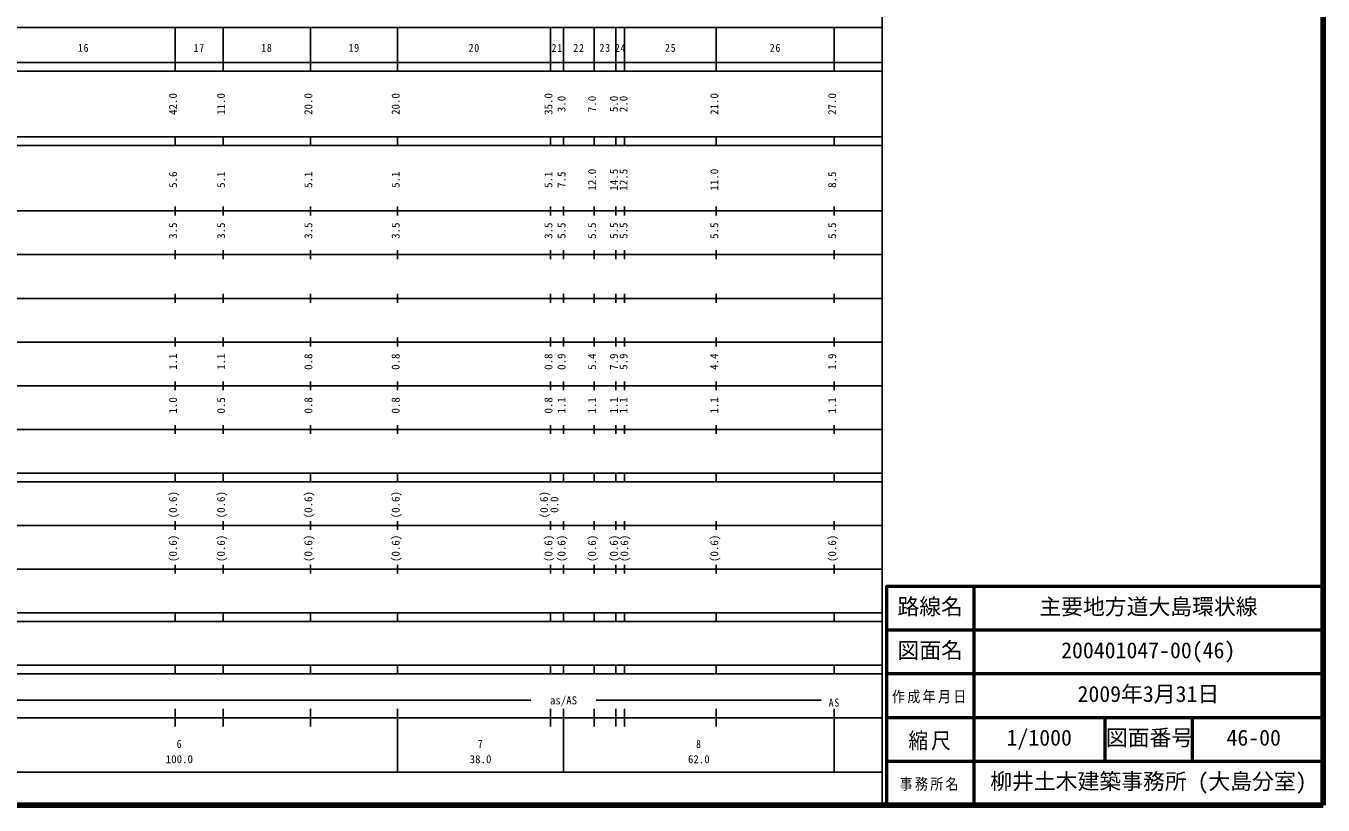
# Model space of a CAD drawing. Units: millimetres on the paper, enlarged 1000 times. Extents: x 40000 to 680000, y 20000 to 380000.
# Drawn here: x 382846 to 680000, y 20000 to 198357 of the extents above; entities that cross this region are included whole.
import ezdxf
from ezdxf.enums import TextEntityAlignment as Align

# ---------------------------------------------------------------- set-up
doc = ezdxf.new("R2010")
doc.units = ezdxf.units.MM
doc.header["$LTSCALE"] = 1000
for name, color, linetype, lineweight in [('M-TTL', 2, 'Continuous', 140), ('M-TTL-BAND', 7, 'Continuous', 25), ('M-TTL-FRAM', 2, 'Continuous', 50), ('M-TTL-LINE', 7, 'Continuous', 50)]:
    doc.layers.add(name, color=color, linetype=linetype, lineweight=lineweight)
doc.layers.add('M-TTL-TXT', color=7, linetype='Continuous')
doc.styles.add('ＭＳ ゴシック', font='')
doc.styles.get('ＭＳ ゴシック').set_extended_font_data('MS Gothic')

msp = doc.modelspace()

# ---------------------------------------------------------------- linework, layer by layer
at = {"layer": 'M-TTL'}
for p, q in [((680000, 20000), (680000, 380000)), ((40000, 20000), (680000, 20000))]:
    msp.add_line(p, q, dxfattribs=at)
at = {"layer": 'M-TTL-BAND'}
for p, q in [((579000, 20000), (579000, 370000)), ((68000, 198000), (579000, 198000)), ((417000, 188000), (417000, 198000)), ((428000, 188000), (428000, 198000)), ((448000, 188000), (448000, 198000)), ((468000, 188000), (468000, 198000)), ((503000, 188000), (503000, 198000)), ((506000, 188000), (506000, 198000)), ((513000, 188000), (513000, 198000)), ((518000, 188000), (518000, 198000)), ((520000, 188000), (520000, 198000)), ((541000, 188000), (541000, 198000)), ((568000, 188000), (568000, 198000)), ((40000, 190000), (579000, 190000)), ((40000, 188000), (579000, 188000)), ((40000, 173000), (579000, 173000)), ((417000, 171000), (417000, 173000)), ((428000, 171000), (428000, 173000)), ((448000, 171000), (448000, 173000)), ((468000, 171000), (468000, 173000)), ((503000, 171000), (503000, 173000)), ((506000, 171000), (506000, 173000)), ((513000, 171000), (513000, 173000)), ((518000, 171000), (518000, 173000)), ((520000, 171000), (520000, 173000)), ((541000, 171000), (541000, 173000)), ((568000, 171000), (568000, 173000)), ((40000, 171000), (579000, 171000)), ((40000, 156000), (579000, 156000)), ((417000, 155000), (417000, 157000)), ((428000, 155000), (428000, 157000)), ((448000, 155000), (448000, 157000)), ((468000, 155000), (468000, 157000)), ((503000, 155000), (503000, 157000)), ((506000, 155000), (506000, 157000)), ((513000, 155000), (513000, 157000)), ((518000, 155000), (518000, 157000)), ((520000, 155000), (520000, 157000)), ((541000, 155000), (541000, 157000)), ((568000, 155000), (568000, 157000)), ((46000, 146000), (579000, 146000)), ((417000, 145000), (417000, 147000)), ((428000, 145000), (428000, 147000)), ((448000, 145000), (448000, 147000)), ((468000, 145000), (468000, 147000)), ((503000, 145000), (503000, 147000)), ((506000, 145000), (506000, 147000)), ((513000, 145000), (513000, 147000)), ((518000, 145000), (518000, 147000)), ((520000, 145000), (520000, 147000)), ((541000, 145000), (541000, 147000)), ((568000, 145000), (568000, 147000)), ((417000, 135000), (417000, 137000)), ((428000, 135000), (428000, 137000)), ((448000, 135000), (448000, 137000)), ((468000, 135000), (468000, 137000)), ((503000, 135000), (503000, 137000)), ((506000, 135000), (506000, 137000)), ((513000, 135000), (513000, 137000)), ((518000, 135000), (518000, 137000)), ((520000, 135000), (520000, 137000)), ((541000, 135000), (541000, 137000)), ((568000, 135000), (568000, 137000)), ((52000, 136000), (579000, 136000)), ((46000, 126000), (579000, 126000)), ((417000, 125000), (417000, 127000)), ((428000, 125000), (428000, 127000)), ((448000, 125000), (448000, 127000)), ((468000, 125000), (468000, 127000)), ((503000, 125000), (503000, 127000)), ((506000, 125000), (506000, 127000)), ((513000, 125000), (513000, 127000)), ((518000, 125000), (518000, 127000)), ((520000, 125000), (520000, 127000)), ((541000, 125000), (541000, 127000)), ((568000, 125000), (568000, 127000)), ((52000, 116000), (579000, 116000)), ((417000, 115000), (417000, 117000)), ((428000, 115000), (428000, 117000)), ((448000, 115000), (448000, 117000)), ((468000, 115000), (468000, 117000)), ((503000, 115000), (503000, 117000)), ((506000, 115000), (506000, 117000)), ((513000, 115000), (513000, 117000)), ((518000, 115000), (518000, 117000)), ((520000, 115000), (520000, 117000)), ((541000, 115000), (541000, 117000)), ((568000, 115000), (568000, 117000)), ((417000, 105000), (417000, 107000)), ((428000, 105000), (428000, 107000)), ((448000, 105000), (448000, 107000)), ((468000, 105000), (468000, 107000)), ((503000, 105000), (503000, 107000)), ((506000, 105000), (506000, 107000)), ((513000, 105000), (513000, 107000)), ((518000, 105000), (518000, 107000)), ((520000, 105000), (520000, 107000)), ((541000, 105000), (541000, 107000)), ((568000, 105000), (568000, 107000)), ((46000, 106000), (579000, 106000)), ((40000, 96000), (579000, 96000)), ((417000, 94000), (417000, 96000)), ((428000, 94000), (428000, 96000)), ((448000, 94000), (448000, 96000)), ((468000, 94000), (468000, 96000)), ((503000, 94000), (503000, 96000)), ((506000, 94000), (506000, 96000)), ((513000, 94000), (513000, 96000)), ((518000, 94000), (518000, 96000)), ((520000, 94000), (520000, 96000)), ((541000, 94000), (541000, 96000)), ((568000, 94000), (568000, 96000)), ((40000, 94000), (579000, 94000)), ((49000, 84000), (579000, 84000)), ((417000, 83000), (417000, 85000)), ((428000, 83000), (428000, 85000)), ((448000, 83000), (448000, 85000)), ((468000, 83000), (468000, 85000)), ((503000, 83000), (503000, 85000)), ((506000, 83000), (506000, 85000)), ((513000, 83000), (513000, 85000)), ((518000, 83000), (518000, 85000)), ((520000, 83000), (520000, 85000)), ((541000, 83000), (541000, 85000)), ((568000, 83000), (568000, 85000)), ((417000, 73000), (417000, 75000)), ((428000, 73000), (428000, 75000)), ((448000, 73000), (448000, 75000)), ((468000, 73000), (468000, 75000)), ((503000, 73000), (503000, 75000)), ((506000, 73000), (506000, 75000)), ((513000, 73000), (513000, 75000)), ((518000, 73000), (518000, 75000)), ((520000, 73000), (520000, 75000)), ((541000, 73000), (541000, 75000)), ((568000, 73000), (568000, 75000)), ((40000, 74000), (579000, 74000)), ((40000, 64000), (579000, 64000)), ((417000, 62000), (417000, 64000)), ((428000, 62000), (428000, 64000)), ((448000, 62000), (448000, 64000)), ((468000, 62000), (468000, 64000)), ((503000, 62000), (503000, 64000)), ((506000, 62000), (506000, 64000)), ((513000, 62000), (513000, 64000)), ((518000, 62000), (518000, 64000)), ((520000, 62000), (520000, 64000)), ((541000, 62000), (541000, 64000)), ((568000, 62000), (568000, 64000)), ((40000, 62000), (579000, 62000)), ((40000, 52000), (579000, 52000)), ((417000, 50000), (417000, 52000)), ((428000, 50000), (428000, 52000)), ((448000, 50000), (448000, 52000)), ((468000, 50000), (468000, 52000)), ((503000, 50000), (503000, 52000)), ((506000, 50000), (506000, 52000)), ((513000, 50000), (513000, 52000)), ((518000, 50000), (518000, 52000)), ((520000, 50000), (520000, 52000)), ((541000, 50000), (541000, 52000)), ((568000, 50000), (568000, 52000)), ((40000, 50000), (579000, 50000)), ((71000, 44000), (498500, 44000)), ((417000, 38000), (417000, 42000)), ((428000, 38000), (428000, 42000)), ((448000, 38000), (448000, 42000)), ((468000, 27500), (468000, 42000)), ((503000, 38000), (503000, 42000)), ((506000, 27500), (506000, 42000)), ((513000, 38000), (513000, 42000)), ((513500, 44000), (565000, 44000)), ((518000, 38000), (518000, 42000)), ((520000, 38000), (520000, 42000)), ((541000, 38000), (541000, 42000)), ((568000, 27500), (568000, 42000)), ((40000, 40000), (579000, 40000)), ((68000, 27500), (579000, 27500))]:
    msp.add_line(p, q, dxfattribs=at)
at = {"layer": 'M-TTL-FRAM'}
msp.add_lwpolyline([(680000, 70000), (580000, 70000), (580000, 20000)], dxfattribs=at)
at = {"layer": 'M-TTL-LINE'}
for p, q in [((600000, 70000), (600000, 20000)), ((680000, 60000), (580000, 60000)), ((680000, 50000), (580000, 50000)), ((680000, 40000), (580000, 40000)), ((630000, 40000), (630000, 30000)), ((650000, 40000), (650000, 30000)), ((680000, 30000), (580000, 30000))]:
    msp.add_line(p, q, dxfattribs=at)

# ---------------------------------------------------------------- texts
at = {"layer": 'M-TTL-BAND', "style": 'ＭＳ ゴシック'}
for s, p in [('42.0', (418000, 178000)), ('11.0', (429000, 178000)), ('20.0', (449000, 178000)), ('20.0', (469000, 178000)), ('35.0', (504000, 178000)), ('3.0', (507000, 178625)), ('7.0', (514000, 178625)), ('5.0', (519000, 178625)), ('2.0', (521200, 178625)), ('21.0', (542000, 178000)), ('27.0', (569000, 178000)), ('5.6', (418000, 161299)), ('5.1', (429000, 161299)), ('5.1', (449000, 161299)), ('5.1', (469000, 161299)), ('5.1', (504000, 161299)), ('7.5', (507000, 161299)), ('12.0', (514000, 160674)), ('14.5', (519000, 160674)), ('12.5', (521200, 160674)), ('11.0', (542000, 160674)), ('8.5', (569000, 161299)), ('3.5', (418000, 149625)), ('3.5', (429000, 149625)), ('3.5', (449000, 149625)), ('3.5', (469000, 149625)), ('3.5', (504000, 149625)), ('5.5', (507000, 149625)), ('5.5', (514000, 149625)), ('5.5', (519000, 149625)), ('5.5', (521200, 149625)), ('5.5', (542000, 149625)), ('5.5', (569000, 149625)), ('1.1', (418000, 119625)), ('1.1', (429000, 119625)), ('0.8', (449000, 119625)), ('0.8', (469000, 119625)), ('0.8', (504000, 119625)), ('0.9', (507000, 119625)), ('5.4', (514000, 119625)), ('7.9', (519000, 119625)), ('5.9', (521200, 119625)), ('4.4', (542000, 119625)), ('1.9', (569000, 119625)), ('1.0', (418000, 109625)), ('0.5', (429000, 109625)), ('0.8', (449000, 109625)), ('0.8', (469000, 109625)), ('0.8', (504000, 109625)), ('1.1', (507000, 109625)), ('1.1', (514000, 109625)), ('1.1', (519000, 109625)), ('1.1', (521200, 109625)), ('1.1', (542000, 109625)), ('1.1', (569000, 109625)), ('(0.6)', (418000, 85639)), ('(0.6)', (429000, 85639)), ('(0.6)', (449000, 85639)), ('(0.6)', (469000, 85639)), ('(0.6)', (503000, 85639)), ('0.0', (505370, 86889)), ('(0.6)', (418000, 75639)), ('(0.6)', (429000, 75639)), ('(0.6)', (449000, 75639)), ('(0.6)', (469000, 75639)), ('(0.6)', (504000, 75639)), ('(0.6)', (507000, 75639)), ('(0.6)', (514000, 75639)), ('(0.6)', (519000, 75639)), ('(0.6)', (521400, 75639)), ('(0.6)', (542000, 75639)), ('(0.6)', (569000, 75639))]:
    msp.add_text(s, height=1833, rotation=90, dxfattribs=at).set_placement(p, align=Align.BOTTOM_LEFT)
for s, p in [('as/AS', (502875, 42500)), ('100.0', (414875, 29033)), ('38.0', (484500, 29033)), ('62.0', (534500, 29033))]:
    msp.add_text(s, height=1833, dxfattribs=at).set_placement(p, align=Align.BOTTOM_LEFT)
at = {"layer": 'M-TTL-BAND', "style": 'ＭＳ ゴシック', "width": 0.9}
for s, p in [('6', (417375, 32523)), ('7', (486375, 32523)), ('8', (536375, 32523))]:
    msp.add_text(s, height=1833, dxfattribs=at).set_placement(p, align=Align.BOTTOM_LEFT)
at = {"layer": 'M-TTL-BAND', "char_height": 1833, "attachment_point": 7, "style": 'ＭＳ ゴシック'}
for s, insert in [('\\T1.16;\\W0.9;16', (394750, 192405)), ('\\T1.16;\\W0.9;17', (421250, 192405)), ('\\T1.16;\\W0.9;18', (436750, 192405)), ('\\T1.16;\\W0.9;19', (456750, 192405)), ('\\T1.16;\\W0.9;20', (484250, 192405)), ('\\T1.16;\\W0.9;21', (503250, 192405)), ('\\T1.16;\\W0.9;22', (508250, 192405)), ('\\T1.16;\\W0.9;23', (514250, 192405)), ('\\T1.16;\\W0.9;24', (517750, 192405)), ('\\T1.16;\\W0.9;25', (529250, 192405)), ('\\T1.16;\\W0.9;26', (553250, 192405)), ('\\T1.16;\\W0.9;AS', (566750, 42500))]:
    msp.add_mtext(s, dxfattribs=dict(at, insert=insert))
at = {"layer": 'M-TTL-TXT', "style": 'ＭＳ ゴシック'}
for s, p in [('路線名', (582500, 62500)), ('主要地方道大島環状線', (615000, 62500)), ('図面名', (582500, 52500)), ('200401047-00(46)', (620000, 52500)), ('2009年3月31日', (623750, 42500)), ('1/1000', (607500, 32500)), ('図面番号', (630250, 32500)), ('46-00', (657875, 32500)), ('柳井土木建築事務所 (大島分室)', (603750, 22500))]:
    msp.add_text(s, height=3666, dxfattribs=at).set_placement(p, align=Align.BOTTOM_LEFT)
at = {"layer": 'M-TTL-TXT', "attachment_point": 7, "style": 'ＭＳ ゴシック'}
for s, insert, char_height in [('\\T1.18;\\W0.85;作成年月日', (581250, 43250), 2566), ('\\T1.16;\\W0.9;縮尺', (585000, 32500), 3666), ('\\T1.18;\\W0.85;事務所名', (583000, 23250), 2566)]:
    msp.add_mtext(s, dxfattribs=dict(at, insert=insert, char_height=char_height))

doc.saveas('drawing.dxf')
